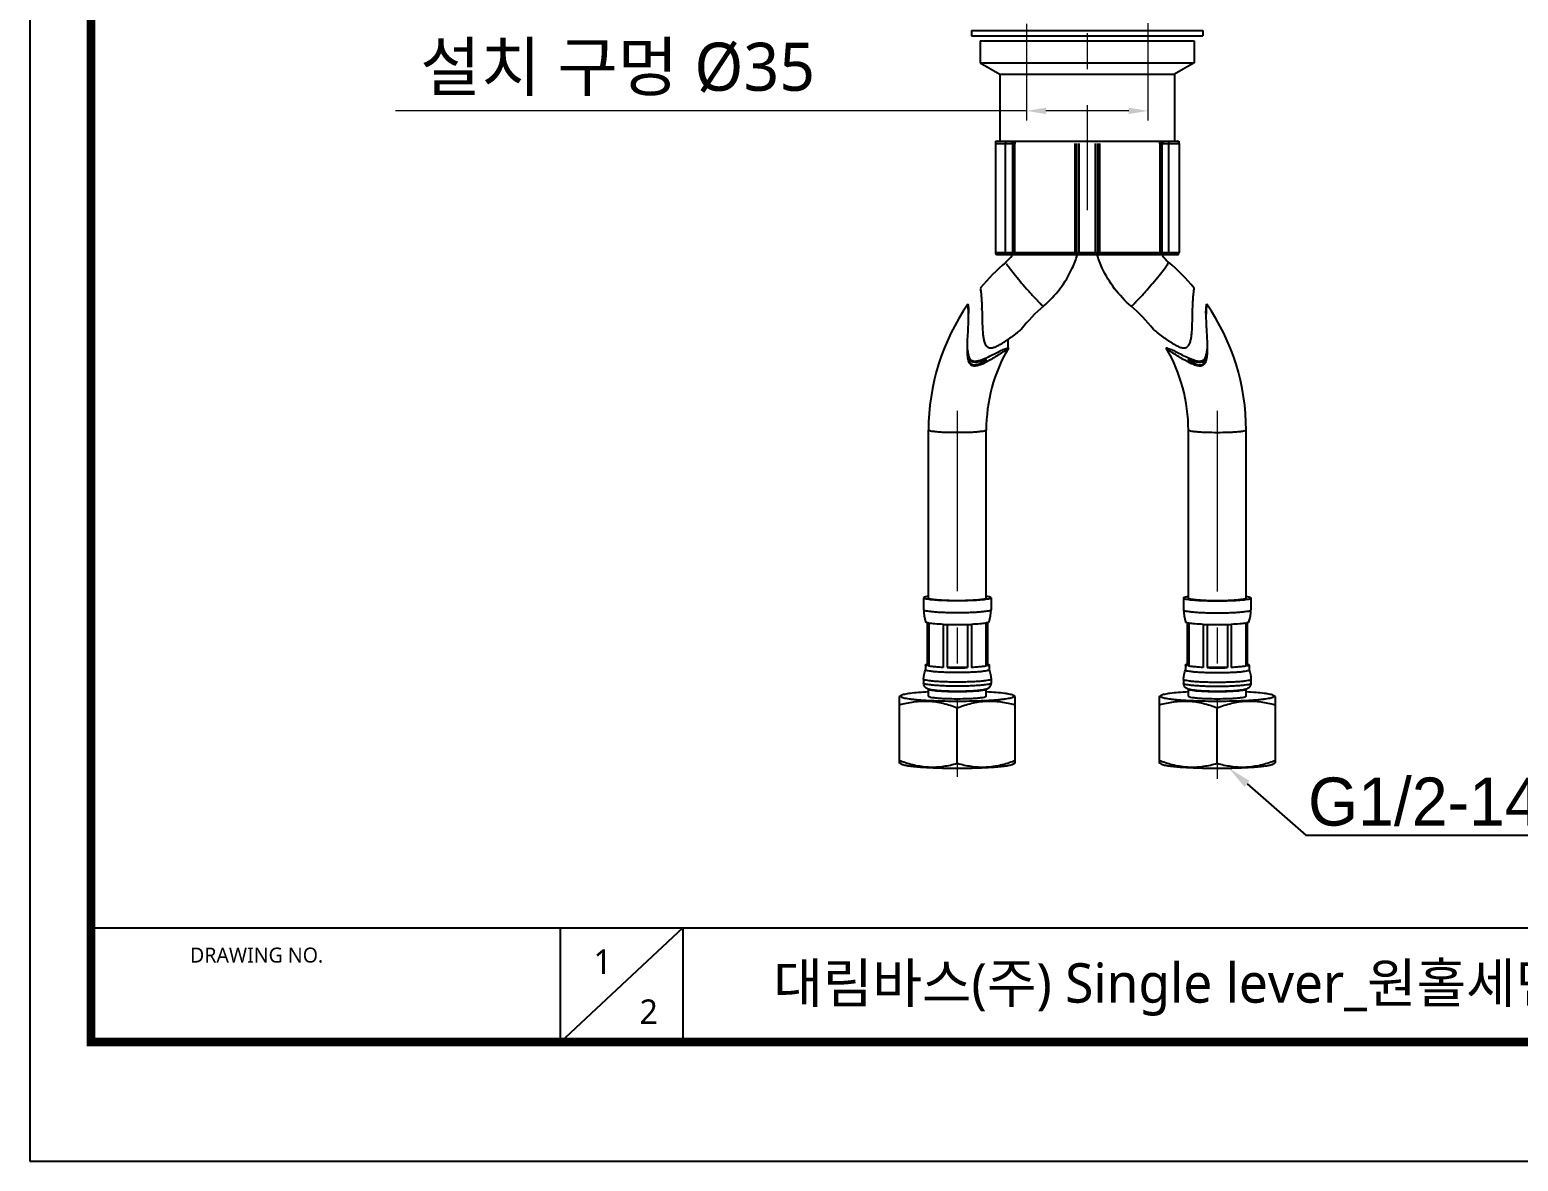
# Model space of a CAD drawing. Extents: x 0 to 1647, y 4681 to 5260.
# Drawn here: x 856.9 to 1166.1, y 4681.2 to 4916.4 of the extents above; entities that cross this region are included whole.
import ezdxf
from ezdxf import colors
from ezdxf.entities.mleader import LeaderData, LeaderLine
from ezdxf.math import Vec2, Vec3

# ---------------------------------------------------------------- set-up
doc = ezdxf.new("R2010")
doc.units = 0
doc.header["$LTSCALE"] = 30
doc.header["$MEASUREMENT"] = 0
doc.header["$PDMODE"] = 3
doc.header["$PDSIZE"] = -10
doc.linetypes.add('CENTER', pattern=[2, 1.25, -0.25, 0.25, -0.25])
doc.layers.get('0').update_dxf_attribs({"linetype": 'CONTINUOUS'})
doc.layers.get('DEFPOINTS').update_dxf_attribs({"linetype": 'CONTINUOUS'})
for name, color, linetype in [('02___PRT_ALL_AXES', 7, 'CONTINUOUS'), ('1', 7, 'CONTINUOUS'), ('AXES', 7, 'CONTINUOUS'), ('BODY', 7, 'CONTINUOUS'), ('DEF_LAYER_ASSEM_MEMBER', 7, 'CONTINUOUS')]:
    doc.layers.add(name, color=color, linetype=linetype)
doc.styles.add('Daelim Dimension', font='NanumGothic.ttf')
doc.styles.get("Standard").update_dxf_attribs({"font": 'SYMBOL'})
doc.dimstyles.new('DEFAULT', dxfattribs={"dimscale": 2, "dimtxt": 2, "dimasz": 2, "dimexe": 0, "dimexo": 2, "dimgap": 1, "dimtad": 1, "dimdec": 1, "dimzin": 9, "dimdsep": 46, "dimtxsty": 'Daelim Dimension', "dimcen": 0.5, "dimclrd": 252, "dimclre": 252, "dimclrt": 3, "dimadec": 1, "dimazin": 0, "dimtfac": 1, "dimtdec": 1, "dimtix": 1, "dimtmove": 0, "dimatfit": 3, "dimfxl": 0, "dimtolj": 1, "dimtzin": 1, "dimlwd": 9, "dimlwe": 9, "dimarcsym": 0})

# ---------------------------------------------------------------- blocks, each defined once
blk = doc.blocks.new('*D19')
at = {"color": 5, "lineweight": 9, "ltscale": 0.5}
for p, q in [((1063.97, 4917.63), (1063.97, 4897.5)), ((1089.17, 4917.73), (1089.17, 4897.5)), ((1063.97, 4899.5), (932.81, 4899.5)), ((1085.17, 4899.5), (1067.97, 4899.5))]:
    blk.add_line(p, q, dxfattribs=at)
at = {"color": 5, "ltscale": 0.5}
for points in [[(1067.97, 4900.17), (1067.97, 4898.84), (1063.97, 4899.5)], [(1085.17, 4900.17), (1085.17, 4898.84), (1089.17, 4899.5)]]:
    blk.add_solid(points, dxfattribs=at)
at = {"layer": 'DEFPOINTS', "color": 0, "ltscale": 0.5}
for p in [(1063.97, 4921.63), (1089.17, 4921.73), (1089.17, 4899.5)]:
    blk.add_point(p, dxfattribs=at)
at = {"color": 7, "ltscale": 0.5, "insert": (979, 4908.14), "char_height": 10, "attachment_point": 5, "style": 'Daelim Dimension'}
blk.add_mtext('\\A1;설치 구멍 %%C35', dxfattribs=at)

msp = doc.modelspace()

# ---------------------------------------------------------------- linework, layer by layer
at = {"color": 7, "linetype": 'Continuous'}
for p, q in [((1057.48, 4892.74), (1061.52, 4892.74)), ((1057.48, 4892.74), (1057.48, 4870.07)), ((1057.53, 4893.2), (1057.9, 4893.2)), ((1057.93, 4893.2), (1095.2, 4893.2)), ((1059.61, 4870.07), (1059.61, 4892.74)), ((1061.08, 4870.07), (1061.08, 4892.74)), ((1061.52, 4870.07), (1061.52, 4892.74)), ((1073.99, 4892.74), (1073.99, 4870.07)), ((1074.35, 4892.74), (1074.35, 4870.07)), ((1074.86, 4870.07), (1074.86, 4892.74)), ((1078.27, 4870.07), (1078.27, 4892.74)), ((1078.78, 4870.07), (1078.78, 4892.74)), ((1079.15, 4870.07), (1079.15, 4892.74)), ((1091.61, 4892.74), (1095.66, 4892.74)), ((1091.61, 4892.74), (1091.61, 4870.07)), ((1092.05, 4892.74), (1092.05, 4870.07)), ((1093.53, 4870.07), (1093.53, 4892.74)), ((1095.24, 4893.2), (1095.61, 4893.2)), ((1095.66, 4892.74), (1095.66, 4870.07)), ((1057.48, 4870.07), (1095.66, 4870.07)), ((1057.93, 4869.62), (1095.2, 4869.62))]:
    msp.add_line(p, q, dxfattribs=at)
at = {"ltscale": 0.5}
msp.add_line((1115.61, 4777.78), (1115.61, 4763.97), dxfattribs=at)
at = {"color": 5}
msp.add_line((869.56, 4729.67), (1505.57, 4729.67), dxfattribs=at)
at = {"color": 5, "ltscale": 40}
for p, q in [((967.05, 4729.67), (967.05, 4705.87)), ((967.05, 4729.67), (967.05, 4705.87)), ((992.52, 4729.67), (967.05, 4705.87)), ((992.52, 4729.67), (967.05, 4705.87)), ((992.52, 4729.67), (992.52, 4705.87)), ((992.52, 4729.67), (992.52, 4705.87))]:
    msp.add_line(p, q, dxfattribs=at)
at = {"ltscale": 0.5}
msp.add_lwpolyline([(856.86, 4681.18), (1646.74, 4681.18), (1646.74, 5259.94), (856.86, 5259.94)], close=True, dxfattribs=at)
at = {"color": 5, "linetype": 'ByBlock', "lineweight": 200, "const_width": 1.82}
msp.add_lwpolyline([(869.56, 4705.96), (1633.96, 4705.96), (1633.96, 5246.5), (869.56, 5246.5)], close=True, dxfattribs=at)
at = {"color": 7, "linetype": 'Continuous'}
for centre, start, end in [((1057.93, 4892.74), 90, 180), ((1095.2, 4892.74), 0, 90), ((1057.93, 4870.07), 180, 270), ((1095.2, 4870.07), 270, 0)]:
    msp.add_arc(centre, 0.453, start, end, dxfattribs=at)
for points, knots in [([(1059.53, 4893.2), (1059.54, 4893.2), (1059.57, 4893.14), (1059.59, 4893.05), (1059.6, 4892.91), (1059.61, 4892.8), (1059.61, 4892.74)], [0, 0, 0, 0, 0.097686, 0.314201, 0.629826, 1, 1, 1, 1]), ([(1060.56, 4893.2), (1060.68, 4893.2), (1060.87, 4893.13), (1061.04, 4892.95), (1061.08, 4892.81), (1061.08, 4892.74)], [0, 0, 0, 0, 0.464763, 0.722715, 1, 1, 1, 1]), ([(1061.44, 4893.2), (1061.45, 4893.16), (1061.5, 4893.01), (1061.52, 4892.86), (1061.52, 4892.74)], [0, 0, 0, 0, 0.239624, 1, 1, 1, 1]), ([(1091.61, 4892.74), (1091.61, 4892.78), (1091.62, 4892.94), (1091.65, 4893.09), (1091.7, 4893.2)], [0, 0, 0, 0, 0.258515, 1, 1, 1, 1]), ([(1092.05, 4892.74), (1092.05, 4892.81), (1092.09, 4892.95), (1092.27, 4893.13), (1092.45, 4893.2), (1092.57, 4893.2)], [0, 0, 0, 0, 0.277217, 0.535104, 1, 1, 1, 1]), ([(1093.61, 4893.2), (1093.59, 4893.2), (1093.56, 4893.14), (1093.55, 4893.05), (1093.53, 4892.91), (1093.53, 4892.8), (1093.53, 4892.74)], [0, 0, 0, 0, 0.097686, 0.314201, 0.629826, 1, 1, 1, 1]), ([(1059.53, 4869.62), (1059.54, 4869.62), (1059.57, 4869.68), (1059.59, 4869.77), (1059.6, 4869.91), (1059.61, 4870.02), (1059.61, 4870.07)], [0, 0, 0, 0, 0.097686, 0.314201, 0.629826, 1, 1, 1, 1]), ([(1061.08, 4870.07), (1061.08, 4870.02), (1061.08, 4869.91), (1061.06, 4869.77), (1061.05, 4869.68), (1061.02, 4869.62), (1061, 4869.62)], [0, 0, 0, 0, 0.370174, 0.685799, 0.902314, 1, 1, 1, 1]), ([(1061.88, 4869.62), (1061.83, 4869.62), (1061.73, 4869.65), (1061.61, 4869.75), (1061.54, 4869.9), (1061.52, 4870.02), (1061.52, 4870.07)], [0, 0, 0, 0, 0.222484, 0.461959, 0.723627, 1, 1, 1, 1]), ([(1073.99, 4870.07), (1073.99, 4870.02), (1073.99, 4869.91), (1074, 4869.77), (1074.02, 4869.68), (1074.03, 4869.63), (1074.04, 4869.62), (1074.05, 4869.62)], [0, 0, 0, 0, 0.373614, 0.691417, 0.90728, 0.968103, 1, 1, 1, 1]), ([(1074.78, 4869.62), (1074.72, 4869.62), (1074.61, 4869.65), (1074.42, 4869.78), (1074.35, 4869.96), (1074.35, 4870.07)], [0, 0, 0, 0, 0.245011, 0.494294, 1, 1, 1, 1]), ([(1075.29, 4869.62), (1075.23, 4869.62), (1075.12, 4869.65), (1074.93, 4869.78), (1074.86, 4869.96), (1074.86, 4870.07)], [0, 0, 0, 0, 0.245011, 0.494294, 1, 1, 1, 1]), ([(1077.84, 4869.62), (1077.9, 4869.62), (1078.01, 4869.65), (1078.2, 4869.78), (1078.27, 4869.96), (1078.27, 4870.07)], [0, 0, 0, 0, 0.245011, 0.494294, 1, 1, 1, 1]), ([(1078.78, 4870.07), (1078.78, 4869.96), (1078.72, 4869.78), (1078.53, 4869.65), (1078.41, 4869.62), (1078.36, 4869.62)], [0, 0, 0, 0, 0.505706, 0.754989, 1, 1, 1, 1]), ([(1079.09, 4869.62), (1079.09, 4869.62), (1079.1, 4869.63), (1079.12, 4869.68), (1079.13, 4869.77), (1079.15, 4869.91), (1079.15, 4870.02), (1079.15, 4870.07)], [0, 0, 0, 0, 0.031897, 0.09272, 0.308583, 0.626386, 1, 1, 1, 1]), ([(1091.61, 4870.07), (1091.61, 4870.02), (1091.6, 4869.9), (1091.52, 4869.75), (1091.4, 4869.65), (1091.3, 4869.62), (1091.26, 4869.62)], [0, 0, 0, 0, 0.276373, 0.538041, 0.777516, 1, 1, 1, 1]), ([(1092.13, 4869.62), (1092.11, 4869.62), (1092.09, 4869.68), (1092.07, 4869.77), (1092.05, 4869.91), (1092.05, 4870.02), (1092.05, 4870.07)], [0, 0, 0, 0, 0.097686, 0.314201, 0.629826, 1, 1, 1, 1]), ([(1093.61, 4869.62), (1093.59, 4869.62), (1093.56, 4869.68), (1093.55, 4869.77), (1093.53, 4869.91), (1093.53, 4870.02), (1093.53, 4870.07)], [0, 0, 0, 0, 0.097686, 0.314201, 0.629826, 1, 1, 1, 1])]:
    msp.add_open_spline(points, degree=3, knots=knots, dxfattribs=at)
at = {"layer": '02___PRT_ALL_AXES', "color": 7, "linetype": 'Continuous'}
for p, q in [((1054.35, 4914.05), (1098.78, 4914.05)), ((1054.35, 4914.05), (1054.35, 4909.52)), ((1098.78, 4914.05), (1098.78, 4909.52)), ((1054.35, 4909.52), (1098.78, 4909.52)), ((1054.35, 4909.52), (1058.43, 4907.16)), ((1098.78, 4909.52), (1094.7, 4907.16)), ((1058.43, 4907.16), (1094.7, 4907.16)), ((1058.43, 4907.16), (1058.43, 4893.2)), ((1094.7, 4907.16), (1094.7, 4893.2)), ((1057.53, 4893.2), (1057.53, 4892.94)), ((1095.61, 4893.2), (1095.61, 4892.94))]:
    msp.add_line(p, q, dxfattribs=at)
at = {"layer": '1', "color": 7, "linetype": 'Continuous'}
msp.add_line((1060.1, 4850.24), (1060.1, 4852.03), dxfattribs=at)
at = {"layer": 'AXES', "color": 7, "linetype": 'Continuous'}
for p, q in [((1052.54, 4916.18), (1100.59, 4916.18)), ((1052.54, 4916.18), (1052.54, 4915.09)), ((1052.54, 4915.09), (1100.59, 4915.09)), ((1100.59, 4916.18), (1100.59, 4915.09))]:
    msp.add_line(p, q, dxfattribs=at)
at = {"layer": 'BODY', "color": 1, "linetype": 'CENTER', "lineweight": 5}
for p, q in [((1076.57, 5080.67), (1076.57, 4878.88)), ((1049.57, 4837.14), (1049.57, 4761.11)), ((1103.57, 4837.13), (1103.57, 4760.68))]:
    msp.add_line(p, q, dxfattribs=at)
at = {"layer": 'DEF_LAYER_ASSEM_MEMBER', "color": 9, "linetype": 'Continuous'}
for p, q in [((1061.26, 4881.99), (1061.25, 4881.97)), ((1093.47, 4868.02), (1093.46, 4868.05))]:
    msp.add_line(p, q, dxfattribs=at)
at = {"layer": 'DEF_LAYER_ASSEM_MEMBER', "color": 7, "linetype": 'Continuous'}
for p, q in [((1054.36, 4862.69), (1054.35, 4862.67)), ((1098.79, 4862.66), (1098.79, 4862.68)), ((1051.77, 4859.29), (1051.77, 4859.31)), ((1098.46, 4858.25), (1098.46, 4858.37)), ((1101.37, 4859.3), (1101.38, 4859.29)), ((1060.19, 4850.21), (1060.18, 4850.18)), ((1092.97, 4850.18), (1092.96, 4850.21)), ((1043.57, 4798.27), (1043.57, 4833.14)), ((1055.57, 4798.27), (1055.57, 4833.14)), ((1097.57, 4798.27), (1097.57, 4833.13)), ((1109.57, 4798.27), (1109.57, 4833.13)), ((1042.57, 4798.27), (1042.57, 4795.78)), ((1056.57, 4798.27), (1056.57, 4795.78)), ((1096.57, 4798.27), (1096.57, 4795.78)), ((1110.57, 4798.27), (1110.57, 4795.78)), ((1043.32, 4793.1), (1043.32, 4784.14)), ((1043.65, 4793.03), (1043.65, 4784.07)), ((1046.66, 4792.77), (1046.66, 4783.81)), ((1047.45, 4792.74), (1047.45, 4783.78)), ((1051.69, 4792.74), (1051.69, 4783.78)), ((1052.5, 4792.77), (1052.5, 4783.81)), ((1055.49, 4793.03), (1055.49, 4784.07)), ((1055.82, 4793.1), (1055.82, 4784.14)), ((1097.32, 4793.1), (1097.32, 4784.14)), ((1097.66, 4793.03), (1097.66, 4784.07)), ((1100.65, 4792.77), (1100.65, 4783.81)), ((1101.45, 4792.74), (1101.45, 4783.78)), ((1105.69, 4792.74), (1105.69, 4783.78)), ((1106.49, 4792.77), (1106.49, 4783.81)), ((1109.5, 4793.03), (1109.5, 4784.07)), ((1109.82, 4793.1), (1109.82, 4784.14)), ((1042.97, 4784.32), (1042.97, 4783.33)), ((1046.66, 4783.81), (1043.65, 4784.07)), ((1055.49, 4784.07), (1052.5, 4783.81)), ((1056.17, 4784.32), (1056.17, 4783.33)), ((1096.97, 4784.32), (1096.97, 4783.33)), ((1100.65, 4783.81), (1097.66, 4784.07)), ((1109.5, 4784.07), (1106.49, 4783.81)), ((1110.17, 4784.32), (1110.17, 4783.33)), ((1042.57, 4781.37), (1042.57, 4780.54)), ((1051.69, 4783.78), (1047.45, 4783.78)), ((1056.57, 4781.37), (1056.57, 4780.54)), ((1096.57, 4781.37), (1096.57, 4780.54)), ((1105.69, 4783.78), (1101.45, 4783.78)), ((1110.57, 4781.37), (1110.57, 4780.54)), ((1037.54, 4777.78), (1037.93, 4778)), ((1043.57, 4777.85), (1043.57, 4779.28)), ((1055.57, 4777.85), (1055.57, 4779.28)), ((1061.61, 4777.78), (1061.21, 4778)), ((1091.54, 4777.78), (1091.93, 4778)), ((1097.57, 4777.85), (1097.57, 4779.28)), ((1109.57, 4777.85), (1109.57, 4779.28)), ((1115.61, 4777.78), (1115.21, 4778)), ((1037.57, 4763.95), (1037.57, 4777.8)), ((1049.57, 4763.89), (1049.57, 4775.44)), ((1061.57, 4763.95), (1061.57, 4777.8)), ((1091.57, 4763.95), (1091.57, 4777.8)), ((1103.57, 4763.89), (1103.57, 4775.44)), ((1037.93, 4763.75), (1037.54, 4763.97)), ((1061.21, 4763.75), (1061.61, 4763.97)), ((1091.93, 4763.75), (1091.54, 4763.97)), ((1115.21, 4763.75), (1115.61, 4763.97))]:
    msp.add_line(p, q, dxfattribs=at)
for centre, radius, start, end in [((1089.66, 4832.98), 46.14, 130.5156, 139.9181), ((1050.77, 4877.56), 13.03, 313.1459, 321.4902), ((1101.96, 4877.2), 12.51, 218.4795, 227.2306), ((1063.49, 4832.97), 46.14, 40.0819, 49.4844), ((1089.45, 4833.13), 45.88, 145.2137, 179.9923), ((973.03, 4856.13), 81.68, 1.4881, 1.6253), ((1089.65, 4832.98), 34.13, 130.5199, 141.7822), ((1063.49, 4832.98), 34.13, 38.2178, 49.4801), ((1063.7, 4833.13), 45.88, 0.0077, 34.7863), ((1025.63, 4856.71), 26.28, 359.9804, 1.4591), ((1126.55, 4856.72), 25.32, 178.5143, 180.0481), ((1074.36, 4855.11), 19.58, 184.7703, 185.0996), ((1078.73, 4855.11), 19.64, 354.9175, 355.2453), ((1089.44, 4833.14), 33.87, 149.7755, 179.9934), ((1063.71, 4833.13), 33.87, 0.0066, 30.2245), ((1080.19, 4849.98), 21.31, 359.65, 0.0008), ((1045.08, 4788.19), 10.5, 98.4579, 98.5919), ((1045.14, 4787.79), 10.91, 98.3047, 98.4577), ((1054.01, 4787.79), 10.91, 81.5423, 81.6953), ((1054.07, 4788.19), 10.5, 81.4081, 81.5421), ((1099.08, 4788.21), 10.48, 98.4607, 98.6001), ((1099.14, 4787.79), 10.9, 98.3046, 98.4606), ((1108.01, 4787.79), 10.9, 81.5394, 81.6954), ((1108.07, 4788.21), 10.48, 81.3999, 81.5393), ((1050.62, 4795.79), 8.04, 180.0568, 198.2096), ((1048.53, 4795.79), 8.04, 341.7904, 359.943), ((1104.62, 4795.79), 8.04, 180.0568, 198.2096), ((1102.53, 4795.79), 8.04, 341.7904, 359.943), ((1049.24, 4853.3), 60.58, 267.5601, 268.3107), ((1049.57, 4865.97), 73.25, 268.341, 271.659), ((1049.97, 4851.62), 58.9, 271.6786, 272.4623), ((1103.18, 4851.62), 58.9, 267.5377, 268.3214), ((1103.57, 4865.97), 73.25, 268.341, 271.659), ((1103.91, 4853.3), 60.58, 271.6893, 272.4399), ((1049.57, 4857), 73.25, 268.341, 271.659), ((1103.57, 4857), 73.25, 268.341, 271.659), ((1047.66, 4790.85), 28.22, 249.0652, 250.2444), ((1051.49, 4790.85), 28.22, 289.7556, 290.9348), ((1101.66, 4790.85), 28.22, 249.0652, 250.2444), ((1105.49, 4790.85), 28.22, 289.7556, 290.9348)]:
    msp.add_arc(centre, radius, start, end, dxfattribs=at)
at = {"layer": 'DEF_LAYER_ASSEM_MEMBER', "color": 9, "linetype": 'Continuous'}
for points, start_tangent, end_tangent in [([(1061.25, 4881.97), (1061.28, 4881.87), (1061.37, 4881.7)], (0, -1), (0.515642, -0.856804)), ([(1059.81, 4867.74), (1060.39, 4866.9), (1061.36, 4865.64), (1062.6, 4864.12), (1063.96, 4862.53), (1064.64, 4861.76), (1065.28, 4861.05), (1065.87, 4860.41), (1066.39, 4859.87), (1066.82, 4859.44), (1067.15, 4859.13), (1067.37, 4858.96), (1067.44, 4858.93), (1067.48, 4858.93)], (0.515642, -0.856804), (0.763787, 0.645468)), ([(1085.67, 4858.92), (1085.71, 4858.92), (1085.77, 4858.95), (1086, 4859.13), (1086.33, 4859.43), (1086.76, 4859.86), (1087.28, 4860.41), (1087.87, 4861.04), (1088.51, 4861.76), (1089.18, 4862.52), (1090.55, 4864.12), (1091.79, 4865.64), (1092.76, 4866.89), (1093.34, 4867.73)], (0.763787, -0.645468), (0.515642, 0.856804)), ([(1093.34, 4867.73), (1093.44, 4867.91), (1093.47, 4868.02)], (0.515642, 0.856804), (0, 1)), ([(1049.57, 4832.62), (1047.28, 4832.66), (1046.24, 4832.7), (1045.33, 4832.77), (1044.58, 4832.85), (1044.03, 4832.94), (1043.69, 4833.04), (1043.6, 4833.09), (1043.57, 4833.14)], (-1, 0), (0, 1)), ([(1055.57, 4833.14), (1055.54, 4833.09), (1055.46, 4833.04), (1055.12, 4832.94), (1054.56, 4832.85), (1053.82, 4832.77), (1052.91, 4832.7), (1051.87, 4832.66), (1049.57, 4832.62)], (0, -1), (-1, 0)), ([(1103.57, 4832.61), (1101.28, 4832.65), (1100.24, 4832.7), (1099.33, 4832.76), (1098.58, 4832.84), (1098.03, 4832.93), (1097.69, 4833.03), (1097.6, 4833.08), (1097.57, 4833.13)], (-1, 0), (0, 1)), ([(1109.57, 4833.13), (1109.54, 4833.08), (1109.46, 4833.03), (1109.12, 4832.93), (1108.56, 4832.84), (1107.82, 4832.76), (1106.91, 4832.7), (1105.87, 4832.65), (1103.57, 4832.61)], (0, -1), (-1, 0)), ([(1056.57, 4795.78), (1056.54, 4795.72), (1056.44, 4795.66), (1056.04, 4795.54), (1055.39, 4795.44), (1054.52, 4795.35), (1053.46, 4795.27), (1052.25, 4795.21), (1050.94, 4795.18), (1049.57, 4795.17), (1048.21, 4795.18), (1046.89, 4795.21), (1045.68, 4795.27), (1044.62, 4795.35), (1043.75, 4795.44), (1043.11, 4795.54), (1042.71, 4795.66), (1042.61, 4795.72), (1042.57, 4795.78)], (0, -1), (0, 1)), ([(1096.57, 4795.78), (1096.61, 4795.72), (1096.71, 4795.66), (1097.11, 4795.54), (1097.75, 4795.44), (1098.62, 4795.35), (1099.68, 4795.27), (1100.89, 4795.21), (1102.21, 4795.18), (1103.57, 4795.17), (1104.94, 4795.18), (1106.25, 4795.21), (1107.46, 4795.27), (1108.52, 4795.35), (1109.39, 4795.44), (1110.04, 4795.54), (1110.44, 4795.66), (1110.54, 4795.72), (1110.57, 4795.78)], (0, -1), (0, 1)), ([(1056.57, 4781.37), (1056.54, 4781.32), (1056.44, 4781.26), (1056.04, 4781.14), (1055.39, 4781.04), (1054.52, 4780.94), (1053.46, 4780.87), (1052.25, 4780.81), (1050.94, 4780.78), (1049.57, 4780.76), (1048.21, 4780.78), (1046.89, 4780.81), (1045.68, 4780.87), (1044.62, 4780.94), (1043.75, 4781.04), (1043.11, 4781.14), (1042.71, 4781.26), (1042.61, 4781.32), (1042.57, 4781.37)], (0, -1), (0, 1)), ([(1096.57, 4781.37), (1096.61, 4781.32), (1096.71, 4781.26), (1097.11, 4781.14), (1097.75, 4781.04), (1098.62, 4780.94), (1099.68, 4780.87), (1100.89, 4780.81), (1102.21, 4780.78), (1103.57, 4780.76), (1104.94, 4780.78), (1106.25, 4780.81), (1107.46, 4780.87), (1108.52, 4780.94), (1109.39, 4781.04), (1110.04, 4781.14), (1110.44, 4781.26), (1110.54, 4781.32), (1110.57, 4781.37)], (0, -1), (0, 1)), ([(1049.57, 4779.93), (1048.21, 4779.94), (1046.89, 4779.97), (1045.68, 4780.03), (1044.62, 4780.11), (1043.75, 4780.2), (1043.11, 4780.3), (1042.71, 4780.42), (1042.61, 4780.48), (1042.57, 4780.54)], (-1, 0), (0, 1)), ([(1056.57, 4780.54), (1056.54, 4780.48), (1056.44, 4780.42), (1056.04, 4780.3), (1055.39, 4780.2), (1054.52, 4780.11), (1053.46, 4780.03), (1052.25, 4779.97), (1050.94, 4779.94), (1049.57, 4779.93)], (0, -1), (-1, 0)), ([(1096.57, 4780.54), (1096.61, 4780.48), (1096.71, 4780.42), (1097.11, 4780.3), (1097.75, 4780.2), (1098.62, 4780.11), (1099.68, 4780.03), (1100.89, 4779.97), (1102.21, 4779.94), (1103.57, 4779.93)], (0, -1), (1, 0)), ([(1103.57, 4779.93), (1104.94, 4779.94), (1106.25, 4779.97), (1107.46, 4780.03), (1108.52, 4780.11), (1109.39, 4780.2), (1110.04, 4780.3), (1110.44, 4780.42), (1110.54, 4780.48), (1110.57, 4780.54)], (1, 0), (0, 1))]:
    msp.add_spline(points, degree=3, dxfattribs=dict(at, start_tangent=start_tangent, end_tangent=end_tangent))
at = {"layer": 'DEF_LAYER_ASSEM_MEMBER', "color": 7, "linetype": 'Continuous'}
for points, knots in [([(1067.48, 4858.93), (1068.74, 4860.01), (1071.04, 4862.44), (1073.27, 4866.16), (1074.23, 4868.65), (1074.52, 4869.59)], [0, 0, 0, 0, 4.977494, 9.952459, 12.926869, 12.926869, 12.926869, 12.926869]), ([(1085.67, 4858.92), (1084.41, 4860), (1082.11, 4862.44), (1079.88, 4866.16), (1078.92, 4868.65), (1078.62, 4869.6)], [0, 0, 0, 0, 4.977494, 9.952459, 12.934703, 12.934703, 12.934703, 12.934703])]:
    msp.add_open_spline(points, degree=3, knots=knots, dxfattribs=at)
for points, start_tangent, end_tangent in [([(1054.35, 4862.67), (1054.37, 4862.52), (1054.41, 4862.24), (1054.46, 4861.82), (1054.52, 4861.29), (1054.62, 4859.97), (1054.68, 4858.45)], (0, -1), (0.028392, -0.999597)), ([(1098.46, 4858.37), (1098.52, 4859.91), (1098.63, 4861.26), (1098.69, 4861.8), (1098.74, 4862.22), (1098.78, 4862.51), (1098.79, 4862.66)], (0.027515, 0.999621), (0, 1)), ([(1051.77, 4859.31), (1051.78, 4859.28), (1051.8, 4859.18), (1051.83, 4859.02), (1051.85, 4858.79), (1051.88, 4858.5), (1051.9, 4858.16), (1051.91, 4857.37)], (0.583122, 0.812384), (-0.000043, -1)), ([(1051.9, 4857.38), (1051.87, 4858.11), (1051.83, 4858.7), (1051.79, 4859.1), (1051.77, 4859.29)], (-0.026131, 0.999659), (0, 1)), ([(1101.23, 4857.36), (1101.25, 4858.15), (1101.27, 4858.49), (1101.29, 4858.78), (1101.32, 4859.01), (1101.34, 4859.18), (1101.36, 4859.27), (1101.37, 4859.3)], (-0.00005, 1), (0.583477, -0.812129)), ([(1101.38, 4859.29), (1101.36, 4859.09), (1101.32, 4858.69), (1101.27, 4858.1), (1101.24, 4857.38)], (0, -1), (-0.02611, -0.999659)), ([(1051.65, 4849.99), (1051.79, 4853.42), (1051.91, 4856.7)], (-0.000006, 1), (0.000045, 1)), ([(1054.69, 4858.25), (1054.74, 4855.89), (1054.84, 4853.48)], (0.025998, -0.999662), (0.083202, -0.996533)), ([(1098.3, 4853.48), (1098.41, 4855.89), (1098.46, 4858.25)], (0.082931, 0.996555), (0.026061, 0.99966)), ([(1101.23, 4856.7), (1101.36, 4853.42), (1101.5, 4849.98)], (0.000038, -1), (-0.000022, -1)), ([(1054.85, 4853.37), (1054.95, 4852.55), (1055.11, 4851.75), (1055.38, 4850.99), (1055.88, 4850.4), (1056.24, 4850.26), (1056.62, 4850.25), (1056.99, 4850.31), (1057.36, 4850.42), (1058.05, 4850.74), (1058.72, 4851.11), (1059.36, 4851.52), (1059.98, 4851.94), (1060.58, 4852.36), (1061.15, 4852.78), (1061.7, 4853.19), (1062.2, 4853.56), (1062.61, 4853.88), (1062.75, 4854.01), (1062.84, 4854.1)], (0.088929, -0.996038), (0.619815, 0.784748)), ([(1090.31, 4854.09), (1090.4, 4854), (1090.54, 4853.88), (1090.95, 4853.56), (1091.44, 4853.18), (1091.99, 4852.78), (1092.57, 4852.36), (1093.17, 4851.93), (1093.79, 4851.51), (1094.43, 4851.11), (1095.1, 4850.73), (1095.79, 4850.42), (1096.16, 4850.3), (1096.53, 4850.24), (1096.91, 4850.26), (1097.27, 4850.4), (1097.77, 4850.99), (1098.04, 4851.75), (1098.2, 4852.55), (1098.29, 4853.37)], (0.619007, -0.785386), (0.088632, 0.996064)), ([(1051.91, 4847.53), (1051.7, 4848.75), (1051.65, 4849.99)], (-0.303973, 0.952681), (-0.000006, 1)), ([(1052.22, 4847.69), (1051.93, 4848.27), (1051.77, 4848.9), (1051.66, 4850.17)], (-0.610042, 0.792369), (-0.03068, 0.999529)), ([(1051.66, 4849.78), (1051.77, 4848.43), (1051.92, 4847.77), (1052.22, 4847.16)], (0.025521, -0.999674), (0.610042, -0.792369)), ([(1051.69, 4849.89), (1051.82, 4848.93), (1052.17, 4848.03)], (0.075608, -0.997138), (0.557134, -0.830422)), ([(1055.42, 4848.12), (1056.68, 4848.71), (1057.85, 4849.29), (1058.91, 4849.8), (1059.75, 4850.14)], (0.915101, 0.403224), (0.944027, 0.329869)), ([(1059.75, 4849.83), (1058.98, 4849.32), (1058.01, 4848.71), (1055.77, 4847.38)], (-0.820712, -0.571342), (-0.880432, -0.474173)), ([(1059.75, 4850.14), (1060.07, 4850.23), (1060.19, 4850.21)], (0.944027, 0.329869), (0, -1)), ([(1060.18, 4850.18), (1060.13, 4850.12), (1060.04, 4850.04), (1059.75, 4849.83)], (-0.505996, -0.862536), (-0.820712, -0.571342)), ([(1092.96, 4850.21), (1093.07, 4850.23), (1093.39, 4850.14)], (0, 1), (0.944263, -0.329191)), ([(1093.4, 4849.83), (1093.11, 4850.04), (1093.02, 4850.12), (1092.97, 4850.18)], (-0.820935, 0.571022), (-0.506012, 0.862526)), ([(1093.39, 4850.14), (1094.25, 4849.79), (1095.32, 4849.27), (1096.52, 4848.68), (1097.8, 4848.08)], (0.944263, -0.329191), (0.916892, -0.399135)), ([(1097.37, 4847.38), (1095.14, 4848.7), (1094.17, 4849.31), (1093.4, 4849.83)], (-0.880318, 0.474384), (-0.820935, 0.571022)), ([(1101.49, 4850.23), (1101.38, 4848.93), (1101.23, 4848.28), (1100.92, 4847.69)], (-0.026668, -0.999644), (-0.610042, -0.792369)), ([(1100.92, 4847.16), (1101.22, 4847.75), (1101.38, 4848.4), (1101.49, 4849.71)], (0.610042, 0.792369), (0.029383, 0.999568)), ([(1101.04, 4848.12), (1101.3, 4848.8), (1101.43, 4849.52)], (0.496492, 0.868041), (0.116348, 0.993209)), ([(1101.5, 4849.85), (1101.44, 4848.62), (1101.2, 4847.42)], (-0.006144, -0.999981), (-0.340956, -0.940079)), ([(1101.43, 4849.52), (1101.47, 4849.98)], (0.116348, 0.993209), (0.066018, 0.997818)), ([(1052.39, 4846.73), (1051.91, 4847.53)], (-0.761083, 0.648654), (-0.303973, 0.952681)), ([(1052.17, 4848.03), (1052.47, 4847.71)], (0.557134, -0.830422), (0.81858, -0.574392)), ([(1052.22, 4847.16), (1052.45, 4846.94), (1052.72, 4846.8), (1053.31, 4846.74), (1053.88, 4846.85), (1054.38, 4847.03), (1054.83, 4847.24), (1055.2, 4847.44), (1055.35, 4847.54), (1055.47, 4847.62), (1055.55, 4847.68), (1055.59, 4847.73)], (0.610042, -0.792369), (0.398009, 0.917382)), ([(1052.41, 4847.49), (1052.22, 4847.69)], (-0.771411, 0.636338), (-0.610042, 0.792369)), ([(1055.77, 4847.38), (1054.98, 4846.98), (1054.14, 4846.65), (1053.71, 4846.53), (1053.25, 4846.47), (1052.8, 4846.51), (1052.39, 4846.73)], (-0.880432, -0.474173), (-0.761083, 0.648654)), ([(1055.59, 4847.73), (1055.59, 4847.74), (1055.58, 4847.75), (1055.56, 4847.75), (1055.53, 4847.75), (1055.44, 4847.73), (1055.31, 4847.7), (1055.16, 4847.65), (1054.98, 4847.59), (1054.78, 4847.53), (1054.56, 4847.46), (1053.55, 4847.23), (1052.97, 4847.24), (1052.41, 4847.49)], (0.398009, 0.917382), (-0.771411, 0.636338)), ([(1052.47, 4847.71), (1052.84, 4847.54), (1053.23, 4847.49), (1054, 4847.6), (1054.73, 4847.83), (1055.42, 4848.12)], (0.81858, -0.574392), (0.915101, 0.403224)), ([(1100.98, 4846.98), (1100.62, 4846.62), (1100.14, 4846.47), (1099.64, 4846.48), (1099.16, 4846.59), (1098.24, 4846.95), (1097.37, 4847.38)], (-0.556248, -0.831017), (-0.880318, 0.474384)), ([(1100.68, 4847.44), (1100.12, 4847.23), (1099.55, 4847.24), (1099.03, 4847.34), (1098.56, 4847.47), (1098.35, 4847.54), (1098.15, 4847.6), (1097.98, 4847.66), (1097.83, 4847.7), (1097.71, 4847.74), (1097.62, 4847.75), (1097.59, 4847.75), (1097.57, 4847.75), (1097.56, 4847.74), (1097.56, 4847.73)], (-0.810737, -0.585411), (0.394341, -0.918964)), ([(1097.56, 4847.73), (1097.6, 4847.68), (1097.68, 4847.62), (1097.8, 4847.54), (1097.94, 4847.44), (1098.32, 4847.24), (1098.77, 4847.03), (1099.27, 4846.85), (1099.84, 4846.74), (1100.43, 4846.8), (1100.7, 4846.94), (1100.92, 4847.16)], (0.394341, -0.918964), (0.610042, 0.792369)), ([(1097.8, 4848.08), (1098.5, 4847.8), (1099.24, 4847.57), (1099.62, 4847.51), (1100.02, 4847.49), (1100.41, 4847.57), (1100.76, 4847.77)], (0.916892, -0.399135), (0.75808, 0.652162)), ([(1100.92, 4847.69), (1100.68, 4847.44)], (-0.610042, -0.792369), (-0.810737, -0.585411)), ([(1100.76, 4847.77), (1101.04, 4848.12)], (0.75808, 0.652162), (0.496492, 0.868041)), ([(1101.2, 4847.42), (1100.98, 4846.98)], (-0.340956, -0.940079), (-0.556248, -0.831017)), ([(1043.51, 4798.57), (1043.11, 4798.5), (1042.81, 4798.43), (1042.63, 4798.35), (1042.57, 4798.27)], (-0.988776, -0.149403), (0, -1)), ([(1056.57, 4798.27), (1056.54, 4798.21), (1056.44, 4798.15), (1056.04, 4798.04), (1055.39, 4797.93), (1054.52, 4797.84), (1053.46, 4797.76), (1052.25, 4797.71), (1050.94, 4797.67), (1049.57, 4797.66), (1048.21, 4797.67), (1046.89, 4797.71), (1045.68, 4797.76), (1044.62, 4797.84), (1043.75, 4797.93), (1043.11, 4798.04), (1042.71, 4798.15), (1042.61, 4798.21), (1042.57, 4798.27)], (0, -1), (0, 1)), ([(1043.57, 4798.27), (1043.6, 4798.22), (1043.69, 4798.17), (1044.03, 4798.07), (1044.58, 4797.98), (1045.33, 4797.9), (1046.24, 4797.84), (1047.28, 4797.79), (1049.57, 4797.75), (1051.87, 4797.79), (1052.91, 4797.84), (1053.82, 4797.9), (1054.56, 4797.98), (1055.12, 4798.07), (1055.46, 4798.17), (1055.54, 4798.22), (1055.57, 4798.27)], (0, -1), (0, 1)), ([(1056.57, 4798.27), (1056.51, 4798.35), (1056.34, 4798.43), (1056.04, 4798.5), (1055.64, 4798.57)], (0, 1), (-0.988776, 0.149403)), ([(1096.57, 4798.27), (1096.63, 4798.35), (1096.81, 4798.43), (1097.1, 4798.5), (1097.51, 4798.57)], (0, 1), (0.988755, 0.149545)), ([(1096.57, 4798.27), (1096.61, 4798.21), (1096.71, 4798.15), (1097.11, 4798.04), (1097.75, 4797.93), (1098.62, 4797.84), (1099.68, 4797.76), (1100.89, 4797.71), (1102.21, 4797.67), (1103.57, 4797.66), (1104.94, 4797.67), (1106.25, 4797.71), (1107.46, 4797.76), (1108.52, 4797.84), (1109.39, 4797.93), (1110.04, 4798.04), (1110.44, 4798.15), (1110.54, 4798.21), (1110.57, 4798.27)], (0, -1), (0, 1)), ([(1097.57, 4798.27), (1097.6, 4798.22), (1097.69, 4798.16), (1098.03, 4798.07), (1098.58, 4797.98), (1099.33, 4797.9), (1100.24, 4797.83), (1101.28, 4797.78), (1103.57, 4797.74), (1105.87, 4797.78), (1106.91, 4797.83), (1107.82, 4797.9), (1108.56, 4797.98), (1109.12, 4798.07), (1109.46, 4798.16), (1109.54, 4798.22), (1109.57, 4798.27)], (0, -1), (0, 1)), ([(1109.64, 4798.57), (1110.04, 4798.5), (1110.34, 4798.43), (1110.51, 4798.35), (1110.57, 4798.27)], (0.988755, -0.149545), (0, -1)), ([(1043.32, 4793.1), (1043.08, 4793.19), (1042.98, 4793.27)], (-0.96856, 0.248781), (-0.313972, 0.949432)), ([(1043.65, 4793.03), (1043.56, 4793.05), (1043.32, 4793.1)], (-0.984673, 0.174413), (-0.96856, 0.248781)), ([(1046.66, 4792.77), (1044.91, 4792.88), (1043.65, 4793.03)], (-0.999082, 0.042846), (-0.984673, 0.174413)), ([(1055.49, 4793.03), (1054.24, 4792.88), (1052.5, 4792.77)], (-0.984824, -0.173557), (-0.999072, -0.043063)), ([(1055.82, 4793.1), (1055.75, 4793.09), (1055.49, 4793.03)], (-0.96856, -0.248781), (-0.984824, -0.173557)), ([(1056.17, 4793.27), (1056.07, 4793.19), (1055.82, 4793.1)], (-0.313991, -0.949426), (-0.96856, -0.248781)), ([(1097.32, 4793.1), (1097.08, 4793.19), (1096.98, 4793.27)], (-0.96856, 0.248781), (-0.313972, 0.949432)), ([(1097.32, 4793.1), (1097.4, 4793.09), (1097.66, 4793.03)], (0.96856, -0.248781), (0.984824, -0.173557)), ([(1100.65, 4792.77), (1098.91, 4792.88), (1097.66, 4793.03)], (-0.999072, 0.043063), (-0.984824, 0.173557)), ([(1109.5, 4793.03), (1108.24, 4792.88), (1106.49, 4792.77)], (-0.984673, -0.174413), (-0.999082, -0.042846)), ([(1109.5, 4793.03), (1109.59, 4793.05), (1109.82, 4793.1)], (0.984673, 0.174413), (0.96856, 0.248781)), ([(1110.17, 4793.27), (1110.07, 4793.19), (1109.82, 4793.1)], (-0.313991, -0.949426), (-0.96856, -0.248781)), ([(1042.97, 4784.32), (1043.03, 4784.4), (1043.19, 4784.47)], (0, 1), (0.948651, 0.316325)), ([(1043.32, 4784.14), (1043.06, 4784.23), (1042.97, 4784.32)], (-0.96856, 0.248781), (0, 1)), ([(1043.19, 4784.47), (1043.22, 4784.48), (1043.32, 4784.51)], (0.948651, 0.316325), (0.96856, 0.248781)), ([(1046.66, 4783.81), (1044.91, 4783.92), (1043.65, 4784.07)], (-0.999082, 0.042846), (-0.984673, 0.174413)), ([(1055.49, 4784.07), (1054.24, 4783.92), (1052.5, 4783.81)], (-0.984824, -0.173557), (-0.999072, -0.043063)), ([(1055.82, 4784.51), (1055.86, 4784.5), (1055.96, 4784.47)], (0.96856, -0.248781), (0.948651, -0.316325)), ([(1056.17, 4784.32), (1056.09, 4784.23), (1055.82, 4784.14)], (0, -1), (-0.96856, -0.248781)), ([(1055.96, 4784.47), (1056.12, 4784.4), (1056.17, 4784.32)], (0.948651, -0.316325), (0, -1)), ([(1096.97, 4784.32), (1097.03, 4784.4), (1097.19, 4784.47)], (0, 1), (0.948651, 0.316325)), ([(1097.32, 4784.14), (1097.06, 4784.23), (1096.97, 4784.32)], (-0.96856, 0.248781), (0, 1)), ([(1097.19, 4784.47), (1097.22, 4784.48), (1097.32, 4784.51)], (0.948651, 0.316325), (0.96856, 0.248781)), ([(1100.65, 4783.81), (1098.91, 4783.92), (1097.66, 4784.07)], (-0.999072, 0.043063), (-0.984824, 0.173557)), ([(1109.5, 4784.07), (1108.24, 4783.92), (1106.49, 4783.81)], (-0.984673, -0.174413), (-0.999082, -0.042846)), ([(1109.82, 4784.51), (1109.86, 4784.5), (1109.96, 4784.47)], (0.96856, -0.248781), (0.948651, -0.316325)), ([(1110.17, 4784.32), (1110.09, 4784.23), (1109.82, 4784.14)], (0, -1), (-0.96856, -0.248781)), ([(1109.96, 4784.47), (1110.12, 4784.4), (1110.17, 4784.32)], (0.948651, -0.316325), (0, -1)), ([(1042.57, 4781.37), (1042.98, 4783.35)], (0, 1), (0.393415, 0.919361)), ([(1056.17, 4783.33), (1056.14, 4783.27), (1056.05, 4783.21), (1055.67, 4783.11), (1055.06, 4783.01), (1054.24, 4782.92), (1053.24, 4782.85), (1052.1, 4782.8), (1050.86, 4782.76), (1049.57, 4782.75), (1048.29, 4782.76), (1047.05, 4782.8), (1045.91, 4782.85), (1044.91, 4782.92), (1044.09, 4783.01), (1043.48, 4783.11), (1043.1, 4783.21), (1043.01, 4783.27), (1042.97, 4783.33)], (0, -1), (0, 1)), ([(1056.17, 4783.35), (1056.57, 4781.37)], (0.393415, -0.919361), (0, -1)), ([(1096.57, 4781.37), (1096.98, 4783.35)], (0, 1), (0.393415, 0.919361)), ([(1096.97, 4783.33), (1097.01, 4783.27), (1097.1, 4783.21), (1097.48, 4783.11), (1098.09, 4783.01), (1098.91, 4782.92), (1099.91, 4782.85), (1101.05, 4782.8), (1102.29, 4782.76), (1103.57, 4782.75), (1104.86, 4782.76), (1106.1, 4782.8), (1107.24, 4782.85), (1108.24, 4782.92), (1109.06, 4783.01), (1109.67, 4783.11), (1110.05, 4783.21), (1110.14, 4783.27), (1110.17, 4783.33)], (0, -1), (0, 1)), ([(1110.17, 4783.35), (1110.57, 4781.37)], (0.393415, -0.919361), (0, -1)), ([(1037.93, 4778), (1037.85, 4777.95), (1037.81, 4777.89), (1037.8, 4777.84), (1037.82, 4777.78), (1037.88, 4777.73), (1037.97, 4777.67), (1038.25, 4777.57), (1038.67, 4777.46), (1039.21, 4777.36), (1039.87, 4777.27), (1040.64, 4777.18), (1042.48, 4777.03), (1044.66, 4776.92), (1047.06, 4776.85), (1049.57, 4776.82)], (-0.86923, -0.494407), (1, 0)), ([(1043.54, 4778.73), (1041.48, 4778.59), (1039.8, 4778.42), (1039.14, 4778.32), (1038.6, 4778.22), (1038.2, 4778.11), (1037.93, 4778)], (-0.998652, -0.051908), (-0.86923, -0.494407)), ([(1043.55, 4779.28), (1042.96, 4779.63), (1042.68, 4780.03), (1042.57, 4780.54)], (-0.945241, 0.326374), (0, 1)), ([(1043.91, 4779.18), (1043.55, 4779.28)], (-0.975881, 0.218302), (-0.945241, 0.326374)), ([(1043.73, 4779.22), (1044.04, 4779.14), (1044.5, 4779.06), (1045.11, 4778.99), (1045.84, 4778.93), (1047.6, 4778.85), (1049.57, 4778.82)], (0.936164, -0.351563), (1, 0)), ([(1055.37, 4779.34), (1055.35, 4779.29), (1055.26, 4779.24), (1054.93, 4779.15), (1054.4, 4779.06), (1053.67, 4778.98), (1052.8, 4778.92), (1051.79, 4778.88), (1049.57, 4778.84), (1047.35, 4778.88), (1046.35, 4778.92), (1045.47, 4778.98), (1044.75, 4779.06), (1044.21, 4779.15), (1043.88, 4779.24), (1043.8, 4779.29), (1043.77, 4779.34)], (0, -1), (0, 1)), ([(1044.25, 4779.12), (1044.16, 4779.13), (1043.91, 4779.18)], (-0.986756, 0.16221), (-0.975881, 0.218302)), ([(1049.57, 4778.82), (1051.56, 4778.85), (1053.32, 4778.93), (1054.05, 4778.99), (1054.66, 4779.06), (1055.12, 4779.14), (1055.43, 4779.23)], (1, 0), (0.933107, 0.359598)), ([(1055.2, 4779.17), (1054.22, 4779.03), (1052.9, 4778.92), (1051.31, 4778.85), (1049.57, 4778.83)], (-0.977567, -0.210625), (-1, -0.000002)), ([(1049.57, 4776.82), (1052.09, 4776.85), (1054.49, 4776.92), (1056.66, 4777.03), (1058.51, 4777.18), (1059.28, 4777.27), (1059.94, 4777.36), (1060.48, 4777.46), (1060.9, 4777.57), (1061.18, 4777.67), (1061.27, 4777.73), (1061.33, 4777.78), (1061.35, 4777.84), (1061.34, 4777.89), (1061.29, 4777.95), (1061.21, 4778)], (1, 0), (-0.86923, 0.494407)), ([(1055.56, 4779.27), (1055.2, 4779.17)], (-0.951446, -0.307816), (-0.977567, -0.210625)), ([(1056.57, 4780.54), (1056.46, 4780.01), (1056.16, 4779.61), (1055.56, 4779.27)], (0, -1), (-0.951446, -0.307816)), ([(1061.21, 4778), (1060.95, 4778.11), (1060.54, 4778.22), (1060.01, 4778.32), (1059.34, 4778.42), (1057.67, 4778.59), (1055.61, 4778.73)], (-0.86923, 0.494407), (-0.998652, 0.051908)), ([(1091.93, 4778), (1091.85, 4777.95), (1091.81, 4777.89), (1091.8, 4777.84), (1091.82, 4777.78), (1091.88, 4777.73), (1091.97, 4777.67), (1092.25, 4777.57), (1092.67, 4777.46), (1093.21, 4777.36), (1093.87, 4777.27), (1094.64, 4777.18), (1096.48, 4777.03), (1098.66, 4776.92), (1101.06, 4776.85), (1103.57, 4776.82)], (-0.86923, -0.494407), (1, 0)), ([(1097.54, 4778.73), (1095.48, 4778.59), (1093.8, 4778.42), (1093.14, 4778.32), (1092.6, 4778.22), (1092.2, 4778.11), (1091.93, 4778)], (-0.998652, -0.051908), (-0.86923, -0.494407)), ([(1097.55, 4779.28), (1096.96, 4779.63), (1096.68, 4780.03), (1096.57, 4780.54)], (-0.945241, 0.326374), (0, 1)), ([(1097.91, 4779.18), (1097.55, 4779.28)], (-0.975881, 0.218302), (-0.945241, 0.326374)), ([(1097.73, 4779.22), (1098.04, 4779.14), (1098.5, 4779.06), (1099.11, 4778.99), (1099.84, 4778.93), (1101.6, 4778.85), (1103.57, 4778.82)], (0.936164, -0.351563), (1, 0)), ([(1109.37, 4779.34), (1109.35, 4779.29), (1109.26, 4779.24), (1108.93, 4779.15), (1108.4, 4779.06), (1107.67, 4778.98), (1106.8, 4778.92), (1105.79, 4778.88), (1103.57, 4778.84), (1101.35, 4778.88), (1100.35, 4778.92), (1099.47, 4778.98), (1098.75, 4779.06), (1098.21, 4779.15), (1097.88, 4779.24), (1097.8, 4779.29), (1097.77, 4779.34)], (0, -1), (0, 1)), ([(1098.25, 4779.12), (1098.16, 4779.13), (1097.91, 4779.18)], (-0.986756, 0.16221), (-0.975881, 0.218302)), ([(1103.57, 4778.82), (1105.56, 4778.85), (1107.32, 4778.93), (1108.05, 4778.99), (1108.66, 4779.06), (1109.12, 4779.14), (1109.43, 4779.23)], (1, 0), (0.933107, 0.359598)), ([(1109.2, 4779.17), (1108.22, 4779.03), (1106.9, 4778.92), (1105.31, 4778.85), (1103.57, 4778.83)], (-0.977567, -0.210625), (-1, -0.000002)), ([(1103.57, 4776.82), (1106.09, 4776.85), (1108.49, 4776.92), (1110.66, 4777.03), (1112.51, 4777.18), (1113.28, 4777.27), (1113.94, 4777.36), (1114.48, 4777.46), (1114.9, 4777.57), (1115.18, 4777.67), (1115.27, 4777.73), (1115.33, 4777.78), (1115.35, 4777.84), (1115.34, 4777.89), (1115.29, 4777.95), (1115.21, 4778)], (1, 0), (-0.86923, 0.494407)), ([(1109.56, 4779.27), (1109.2, 4779.17)], (-0.951446, -0.307816), (-0.977567, -0.210625)), ([(1110.57, 4780.54), (1110.46, 4780.01), (1110.16, 4779.61), (1109.56, 4779.27)], (0, -1), (-0.951446, -0.307816)), ([(1115.21, 4778), (1114.95, 4778.11), (1114.54, 4778.22), (1114.01, 4778.32), (1113.34, 4778.42), (1111.67, 4778.59), (1109.61, 4778.73)], (-0.86923, 0.494407), (-0.998652, 0.051908)), ([(1037.57, 4776.05), (1040.54, 4776.68), (1043.57, 4776.81), (1046.61, 4776.37), (1049.57, 4775.44)], (0.962517, 0.271221), (0.93409, -0.357036)), ([(1043.57, 4777.85), (1043.6, 4777.8), (1043.69, 4777.75), (1044.03, 4777.65), (1044.58, 4777.56), (1045.33, 4777.48), (1046.24, 4777.41), (1047.28, 4777.36), (1049.57, 4777.32)], (0, -1), (1, 0)), ([(1049.57, 4777.32), (1051.87, 4777.36), (1052.91, 4777.41), (1053.82, 4777.48), (1054.56, 4777.56), (1055.12, 4777.65), (1055.46, 4777.75), (1055.54, 4777.8), (1055.57, 4777.85)], (1, 0), (0, 1)), ([(1049.57, 4775.44), (1052.54, 4776.37), (1055.57, 4776.81), (1058.61, 4776.68), (1061.57, 4776.05)], (0.93409, 0.357036), (0.962517, -0.271221)), ([(1091.57, 4776.05), (1094.54, 4776.68), (1097.57, 4776.81), (1100.61, 4776.37), (1103.57, 4775.44)], (0.962517, 0.271221), (0.93409, -0.357036)), ([(1097.57, 4777.85), (1097.6, 4777.8), (1097.69, 4777.75), (1098.03, 4777.65), (1098.58, 4777.56), (1099.33, 4777.48), (1100.24, 4777.41), (1101.28, 4777.36), (1103.57, 4777.32)], (0, -1), (1, 0)), ([(1103.57, 4777.32), (1105.87, 4777.36), (1106.91, 4777.41), (1107.82, 4777.48), (1108.56, 4777.56), (1109.12, 4777.65), (1109.46, 4777.75), (1109.54, 4777.8), (1109.57, 4777.85)], (1, 0), (0, 1)), ([(1103.57, 4775.44), (1106.54, 4776.37), (1109.57, 4776.81), (1112.61, 4776.68), (1115.57, 4776.05)], (0.93409, 0.357036), (0.962517, -0.271221)), ([(1037.93, 4763.75), (1038.14, 4763.66), (1038.43, 4763.57), (1039.28, 4763.4), (1040.45, 4763.25), (1041.9, 4763.12), (1043.6, 4763.02), (1045.48, 4762.94), (1049.57, 4762.87)], (0.86923, -0.494407), (1, 0)), ([(1038.12, 4764.29), (1040.96, 4763.47), (1043.86, 4763.11), (1046.75, 4763.28), (1049.57, 4763.89)], (0.941196, -0.337862), (0.962555, 0.271085)), ([(1049.57, 4763.89), (1052.4, 4763.28), (1055.29, 4763.11), (1058.19, 4763.47), (1061.03, 4764.29)], (0.962555, -0.271085), (0.941196, 0.337861)), ([(1049.57, 4762.87), (1053.66, 4762.94), (1055.55, 4763.02), (1057.24, 4763.12), (1058.7, 4763.25), (1059.87, 4763.4), (1060.72, 4763.57), (1061.01, 4763.66), (1061.21, 4763.75)], (1, 0), (0.86923, 0.494407)), ([(1091.93, 4763.75), (1092.14, 4763.66), (1092.43, 4763.57), (1093.28, 4763.4), (1094.45, 4763.25), (1095.9, 4763.12), (1097.6, 4763.02), (1099.48, 4762.94), (1103.57, 4762.87)], (0.86923, -0.494407), (1, 0)), ([(1092.12, 4764.29), (1094.96, 4763.47), (1097.86, 4763.11), (1100.75, 4763.28), (1103.57, 4763.89)], (0.941196, -0.337862), (0.962555, 0.271085)), ([(1103.57, 4763.89), (1106.4, 4763.28), (1109.29, 4763.11), (1112.19, 4763.47), (1115.03, 4764.29)], (0.962555, -0.271085), (0.941196, 0.337861)), ([(1103.57, 4762.87), (1107.66, 4762.94), (1109.55, 4763.02), (1111.24, 4763.12), (1112.7, 4763.25), (1113.87, 4763.4), (1114.72, 4763.57), (1115.01, 4763.66), (1115.21, 4763.75)], (1, 0), (0.86923, 0.494407))]:
    msp.add_spline(points, degree=3, dxfattribs=dict(at, start_tangent=start_tangent, end_tangent=end_tangent))

# ---------------------------------------------------------------- texts
at = {"color": 5, "ltscale": 40, "style": 'Daelim Dimension'}
msp.add_text('DRAWING NO.', height=3.1171, dxfattribs=at).set_placement((890.15, 4722.47))
at = {"char_height": 5.1, "width": 7.119, "attachment_point": 1, "style": 'Daelim Dimension'}
for s, insert in [('1', (973.98, 4725.21)), ('2', (983.55, 4714.81))]:
    msp.add_mtext(s, dxfattribs=dict(at, insert=insert))
at = {"color": 2, "insert": (1011.36, 4722.33), "char_height": 8.198, "width": 362.8925, "attachment_point": 1, "style": 'Daelim Dimension'}
msp.add_mtext('대림바스(주) Single lever_원홀세면수전_DL L4210', dxfattribs=at)

# ---------------------------------------------------------------- dimensions: what is measured, and where the dimension line sits
at = {"color": 5, "ltscale": 0.5}
dim = msp.add_linear_dim(base=(1089.17, 4899.5), p1=(1063.97, 4921.63), p2=(1089.17, 4921.73), text='설치 구멍 %%C35', dimstyle='DEFAULT', override={"dimtxt": 5, "dimexe": 1, "dimdec": 0, "dimclrd": 5, "dimclre": 5, "dimclrt": 7}, dxfattribs=at)
dim.commit()
dim.dimension.update_dxf_attribs({"geometry": '*D19', "text_midpoint": (979, 4899.5), "dimtype": 160})

# ---------------------------------------------------------------- leaders
at = {"ltscale": 0.5}
ml = msp.add_multileader_mtext('Standard', dxfattribs=at)
ml.set_content('{\\f나눔고딕|b0|i0|c129|p50;G1/2-14TH}', color=256)
ml.set_leader_properties(color=5)
ml.build(insert=Vec2(0, 0))
ml.multileader.update_dxf_attribs({"text_left_attachment_type": 6, "text_right_attachment_type": 6, "dogleg_length": 0.36, "arrow_head_size": 5})
ctx = ml.context
ctx.base_point, ctx.char_height, ctx.arrow_head_size, ctx.landing_gap_size, ctx.plane_origin = Vec3(1122.35, 4748.94), 10, 5, 0.09, Vec3(1106.81, 4761.35)
ctx.left_attachment, ctx.right_attachment = 6, 6
notes = []
notes.append((ctx, [(0, (1, 1, 0), (1121.99, 4748.94), (1, 0), 0.36, [(0, [(1105.99, 4762.9)], 0, [])])]))
ctx.mtext.insert, ctx.mtext.flow_direction = Vec3(1122.44, 4760.94), 5
for ctx, leaders in notes:
    for number, flags, end, landing, length, lines in leaders:
        leader = LeaderData()
        leader.index, (leader.has_last_leader_line, leader.has_dogleg_vector, leader.attachment_direction) = number, flags
        leader.last_leader_point, leader.dogleg_vector, leader.dogleg_length = Vec3(end), Vec3(landing), length
        for number, points, colour, breaks in lines:
            line = LeaderLine()
            line.index, line.vertices, line.color, line.breaks = number, Vec3.list(points), colors.encode_raw_color(colour), breaks
            leader.lines.append(line)
        ctx.leaders.append(leader)

doc.saveas('drawing.dxf')
